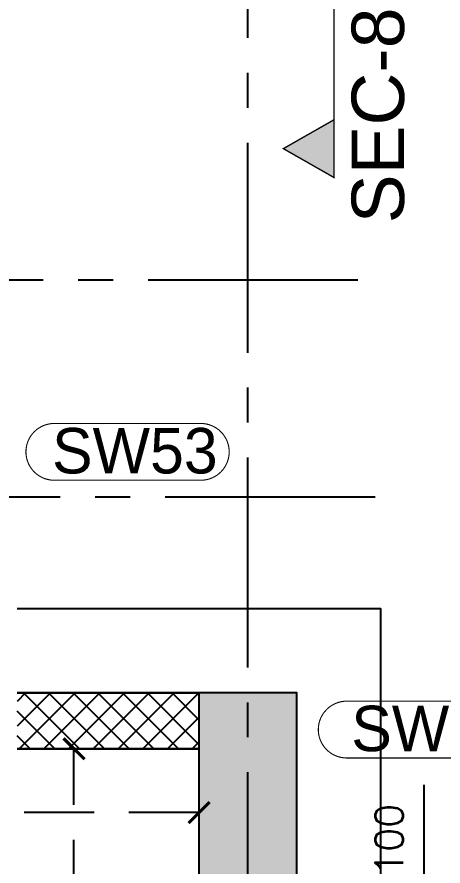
# Model space of a CAD drawing. Header units: millimetres. Extents: x 1124992 to 1258557, y -5767803 to -5695799.
# Drawn here: x 1216152 to 1217674, y -5723894 to -5720859 of the extents above; entities that cross this region are included whole.
import ezdxf

# ---------------------------------------------------------------- set-up
doc = ezdxf.new("R2010")
doc.units = ezdxf.units.MM
doc.header["$LTSCALE"] = 1000
doc.header["$MEASUREMENT"] = 0
for name, pattern in [('$1$AUDIT_D_120904163729-0', [0]), ('$36$HIDDEN', [0.375, 0.25, -0.125]), ('2BHK-A - FRONT$0$AUDIT_D_120904163729-0', [0]), ('AUDIT_D_120904163729-0', [0]), ('T8(T9 IS SIMILAR) - 1st FLOOR ELEVATION$0$AUDIT_D_120904163729-0', [0]), ('T8(T9 IS SIMILAR) - DIMENSION & TEXTING$0$HIDDEN', [0.375, 0.25, -0.125]), ('T8(T9 IS SIMILAR) - TYPICAL FLOOR ELEVATION$0$AUDIT_D_120904163729-0', [0]), ('T8(T9 IS SIMILAR) - TYPICAL FLOOR ELEVATION$0$HIDDEN', [0.375, 0.25, -0.125]), ('T8_PROFILE SECTIONS$0$HIDDEN', [0.375, 0.25, -0.125]), ('T8_PROFILE SECTIONS$0$PHANTOM2', [1.25, 0.625, -0.125, 0.125, -0.125, 0.125, -0.125]), ('T8_REFUGE COLUMNS$0$CENTER2', [1.125, 0.75, -0.125, 0.125, -0.125])]:
    doc.linetypes.add(name, pattern=pattern)
doc.layers.get('0').update_dxf_attribs({"linetype": 'AUDIT_D_120904163729-0'})
for name, color, linetype in [('$0$A-HATCH -160', 251, '$1$AUDIT_D_120904163729-0'), ('$21$A-DIMENSIONS', 2, '$36$HIDDEN'), ('2BHK-A - FRONT$0$A-HATCH -160', 251, '2BHK-A - FRONT$0$AUDIT_D_120904163729-0'), ('A_dim', 1, 'Continuous'), ('T8(T9 IS SIMILAR) - 1st FLOOR ELEVATION$0$A-WALL-FEATURES', 110, 'T8(T9 IS SIMILAR) - 1st FLOOR ELEVATION$0$AUDIT_D_120904163729-0'), ('T8(T9 IS SIMILAR) - DIMENSION & TEXTING$0$A-DIMENSIONS', 2, 'T8(T9 IS SIMILAR) - DIMENSION & TEXTING$0$HIDDEN'), ('T8(T9 IS SIMILAR) - TYPICAL FLOOR ELEVATION$0$A-DIM', 1, 'T8(T9 IS SIMILAR) - TYPICAL FLOOR ELEVATION$0$AUDIT_D_120904163729-0'), ('T8_PROFILE SECTIONS$0$A-PROFILE SECTIONS', 81, 'T8_PROFILE SECTIONS$0$PHANTOM2'), ('T8_REFUGE COLUMNS$0$A-CENTERLINE', 193, 'T8_REFUGE COLUMNS$0$CENTER2'), ('T8_REFUGE COLUMNS$0$A-RCC COLS', 3, 'Continuous'), ('T8_TYPICAL COLUMNS$0$A-RCC COLS', 3, 'Continuous')]:
    doc.layers.add(name, color=color, linetype=linetype)
for name, color, linetype, lineweight in [('2BHK-A - FRONT$0$A-WALL- 160', 6, 'Continuous', 30), ('T8(T9 IS SIMILAR)$0$D&W', 8, 'Continuous', 25), ('T8_REFUGE COLUMNS$0$A-COLUMN NO size reduce', 81, 'Continuous', 25)]:
    doc.layers.add(name, color=color, linetype=linetype, lineweight=lineweight)
doc.layers.add('T8_REFUGE COLUMNS$1$COL-HATCH', color=7, linetype='Continuous', lineweight=25, true_color=0xa3a3a3)
doc.styles.add('T8(T9 IS SIMILAR) - DIMENSION & TEXTING$0$Romans 1', font='romans.shx', dxfattribs={"height": 100})
doc.styles.add('T8(T9 IS SIMILAR) - TYPICAL FLOOR ELEVATION$0$Romans 1', font='romans.shx', dxfattribs={"height": 100})
doc.styles.add('T8_PROFILE SECTIONS$0$arial', font='sanss___.ttf')
doc.styles.add('T8_REFUGE COLUMNS$0$STANDARD', font='GOTHIC.TTF')
doc.dimstyles.new('T8(T9 IS SIMILAR) - DIMENSION & TEXTING$0$ALPINE S', dxfattribs={"dimscale": 0, "dimtxt": 100, "dimasz": 75, "dimexe": 0, "dimexo": 0, "dimgap": 75, "dimtad": 1, "dimdec": 0, "dimzin": 0, "dimdsep": 46, "dimtxsty": 'T8(T9 IS SIMILAR) - DIMENSION & TEXTING$0$Romans 1', "dimblk": 'T8(T9 IS SIMILAR) - DIMENSION & TEXTING$0$_ArchTick', "dimcen": 0.09, "dimclrd": 256, "dimclre": 256, "dimclrt": 7, "dimadec": 0, "dimazin": 0, "dimtfac": 1, "dimtdec": 0, "dimtofl": 0, "dimtmove": 1, "dimatfit": 0, "dimldrblk": 'T8(T9 IS SIMILAR) - DIMENSION & TEXTING$0$_Open90', "dimfxl": 1, "dimtolj": 1, "dimtzin": 0, "dimarcsym": 0})
doc.dimstyles.new('T8(T9 IS SIMILAR) - TYPICAL FLOOR ELEVATION$0$ALPINE S', dxfattribs={"dimscale": 0, "dimtxt": 100, "dimasz": 75, "dimexe": 0, "dimexo": 0, "dimgap": 75, "dimtad": 1, "dimdec": 0, "dimzin": 0, "dimdsep": 46, "dimtxsty": 'T8(T9 IS SIMILAR) - TYPICAL FLOOR ELEVATION$0$Romans 1', "dimblk": 'T8(T9 IS SIMILAR) - TYPICAL FLOOR ELEVATION$0$_ArchTick', "dimcen": 0.09, "dimclrd": 256, "dimclre": 256, "dimclrt": 7, "dimadec": 0, "dimazin": 0, "dimtfac": 1, "dimtdec": 0, "dimtofl": 0, "dimtmove": 1, "dimatfit": 0, "dimldrblk": 'T8(T9 IS SIMILAR) - TYPICAL FLOOR ELEVATION$0$_Open90', "dimfxl": 1, "dimtolj": 1, "dimtzin": 0, "dimarcsym": 0})

# ---------------------------------------------------------------- blocks, each defined once
blk = doc.blocks.new('T8(T9 IS SIMILAR) - DIMENSION & TEXTING$0$_ArchTick')
at = {"color": 0, "linetype": 'ByBlock', "const_width": 0.15}
blk.add_lwpolyline([(-0.5, -0.5), (0.5, 0.5)], dxfattribs=at)
blk = doc.blocks.new('*D463')
at = {"layer": 'T8(T9 IS SIMILAR) - DIMENSION & TEXTING$0$A-DIMENSIONS', "linetype": 'T8(T9 IS SIMILAR) - DIMENSION & TEXTING$0$HIDDEN', "lineweight": -2, "transparency": 16777216}
for p, q in [((1216152.2, -5723474.4), (1216355.8, -5723474.4)), ((1216223.8, -5727424.6), (1216355.8, -5727424.6))]:
    blk.add_line(p, q, dxfattribs=at)
at = {"layer": 'T8(T9 IS SIMILAR) - DIMENSION & TEXTING$0$A-DIMENSIONS', "lineweight": -2, "transparency": 16777216}
blk.add_line((1216355.8, -5727424.6), (1216355.8, -5723474.4), dxfattribs=at)
at = {"layer": 'T8(T9 IS SIMILAR) - DIMENSION & TEXTING$0$A-DIMENSIONS', "linetype": 'ByBlock', "lineweight": -2, "transparency": 16777216, "xscale": 75, "yscale": 75, "zscale": 75}
for p, rotation in [((1216355.8, -5723474.4), 90), ((1216355.8, -5727424.6), 270)]:
    blk.add_blockref('T8(T9 IS SIMILAR) - DIMENSION & TEXTING$0$_ArchTick', p, dxfattribs=dict(at, rotation=rotation))
at = {"layer": 'T8(T9 IS SIMILAR) - DIMENSION & TEXTING$0$A-DIMENSIONS', "color": 7, "linetype": 'ByBlock', "transparency": 16777216, "insert": (1216230.8, -5725449.5), "char_height": 100, "attachment_point": 5, "rotation": 90, "style": 'T8(T9 IS SIMILAR) - DIMENSION & TEXTING$0$Romans 1'}
blk.add_mtext('\\A1;3950', dxfattribs=at)
blk = doc.blocks.new('T8(T9 IS SIMILAR) - DIMENSION & TEXTING$0$_Open90')
at = {"color": 0, "linetype": 'ByBlock', "lineweight": -2}
for p, q in [((-0.5, 0.5), (0, 0)), ((0, 0), (-1, 0)), ((0, 0), (-0.5, -0.5))]:
    blk.add_line(p, q, dxfattribs=at)
blk = doc.blocks.new('*D464')
at = {"layer": 'T8(T9 IS SIMILAR) - DIMENSION & TEXTING$0$A-DIMENSIONS', "linetype": 'T8(T9 IS SIMILAR) - DIMENSION & TEXTING$0$HIDDEN', "lineweight": -2, "transparency": 16777216}
for p, q in [((1214202.2, -5723474), (1214202.2, -5723702.6)), ((1216802.3, -5723474.9), (1216802.3, -5723702.6))]:
    blk.add_line(p, q, dxfattribs=at)
at = {"layer": 'T8(T9 IS SIMILAR) - DIMENSION & TEXTING$0$A-DIMENSIONS', "lineweight": -2, "transparency": 16777216}
blk.add_line((1216802.3, -5723702.6), (1214202.2, -5723702.6), dxfattribs=at)
at = {"layer": 'T8(T9 IS SIMILAR) - DIMENSION & TEXTING$0$A-DIMENSIONS', "linetype": 'ByBlock', "lineweight": -2, "transparency": 16777216, "xscale": 75, "yscale": 75, "zscale": 75, "rotation": 180}
blk.add_blockref('T8(T9 IS SIMILAR) - DIMENSION & TEXTING$0$_ArchTick', (1214202.2, -5723702.6), dxfattribs=at)
at = {"layer": 'T8(T9 IS SIMILAR) - DIMENSION & TEXTING$0$A-DIMENSIONS', "linetype": 'ByBlock', "lineweight": -2, "transparency": 16777216, "xscale": 75, "yscale": 75, "zscale": 75}
blk.add_blockref('T8(T9 IS SIMILAR) - DIMENSION & TEXTING$0$_ArchTick', (1216802.3, -5723702.6), dxfattribs=at)
at = {"layer": 'T8(T9 IS SIMILAR) - DIMENSION & TEXTING$0$A-DIMENSIONS', "color": 7, "linetype": 'ByBlock', "transparency": 16777216, "insert": (1215502.2, -5723577.6), "char_height": 100, "attachment_point": 5, "style": 'T8(T9 IS SIMILAR) - DIMENSION & TEXTING$0$Romans 1'}
blk.add_mtext('\\A1;2600', dxfattribs=at)
blk = doc.blocks.new('T8_REFUGE COLUMNS')
at = {"layer": 'T8_REFUGE COLUMNS$1$COL-HATCH', "linetype": 'ByBlock'}
h = blk.add_hatch(color=256, dxfattribs=at)
h.dxf.hatch_style = 1
h.paths.add_polyline_path([(1216802.1, -5724124.9), (1217152.1, -5724124.9), (1217152.1, -5723274.9), (1216802.1, -5723274.9)])
at = {"layer": 'T8_REFUGE COLUMNS$0$A-CENTERLINE'}
for p, q in [((1216977.1, -5728808.5), (1216977.1, -5698299.6)), ((1217370.3, -5721799.9), (1182156.9, -5721799.9)), ((1217431.8, -5722574.9), (1182156.9, -5722574.9))]:
    blk.add_line(p, q, dxfattribs=at)
at = {"layer": 'T8_REFUGE COLUMNS$0$A-COLUMN NO size reduce', "linetype": 'ByBlock', "const_width": 3.9}
for points in [[(1216285.6, -5722514.6, -1), (1216285.6, -5722311.5), (1216808.7, -5722311.5, -1), (1216808.7, -5722514.6)], [(1217330.2, -5723507.4, -1), (1217330.2, -5723304.2), (1217930.4, -5723304.2, -1), (1217930.4, -5723507.4)]]:
    blk.add_lwpolyline(points, format="xyb", close=True, dxfattribs=at)
at = {"layer": 'T8_REFUGE COLUMNS$0$A-RCC COLS', "linetype": 'ByBlock'}
blk.add_lwpolyline([(1216802.1, -5724124.9), (1217152.1, -5724124.9), (1217152.1, -5723274.9), (1216802.1, -5723274.9)], close=True, dxfattribs=at)
at = {"layer": 'T8_REFUGE COLUMNS$0$A-COLUMN NO size reduce', "linetype": 'ByBlock', "char_height": 162.5, "attachment_point": 1, "style": 'T8_REFUGE COLUMNS$0$STANDARD'}
for s, insert in [('SW53', (1216277.4, -5722327.7)), ('SW55', (1217346.4, -5723320.5))]:
    blk.add_mtext_dynamic_manual_height_columns(s, width=444.685, gutter_width=500, heights=[0], dxfattribs=dict(at, insert=insert))
blk = doc.blocks.new('T8_TYPICAL COLUMNS')
at = {"layer": 'T8_TYPICAL COLUMNS$0$A-RCC COLS', "linetype": 'ByBlock'}
blk.add_blockref('T8_REFUGE COLUMNS', (0, 0), dxfattribs=at)
blk = doc.blocks.new('2BHK-A - FRONT')
at = {"layer": '2BHK-A - FRONT$0$A-HATCH -160', "linetype": 'ByBlock'}
h = blk.add_hatch(dxfattribs=at)
h.set_pattern_fill('ANSI37', color=256, scale=500)
h.paths.add_polyline_path([(1141249.5, -5727584.8), (1141049.5, -5727584.8), (1141049.5, -5726519.5), (1141249.5, -5726519.5)])
h.paths.add_polyline_path([(1141249.5, -5723474.2), (1141899.2, -5723474.2), (1141899.2, -5723274.2), (1141249.5, -5723274.2)])
h.paths.add_polyline_path([(1147999.5, -5728684.2), (1148199.5, -5728684.2), (1148199.5, -5727609.8), (1147999.5, -5727609.8)])
at = {"layer": '2BHK-A - FRONT$0$A-WALL- 160', "linetype": 'ByBlock'}
for p, q in [((1141249.5, -5723274.6), (1141899.2, -5723274.6)), ((1141249.5, -5723474.6), (1141899.5, -5723474.6))]:
    blk.add_line(p, q, dxfattribs=at)
blk = doc.blocks.new('T8(T9 IS SIMILAR) - TYPICAL FLOOR ELEVATION$0$_ArchTick')
at = {"color": 0, "linetype": 'ByBlock', "const_width": 0.15}
blk.add_lwpolyline([(-0.5, -0.5), (0.5, 0.5)], dxfattribs=at)
blk = doc.blocks.new('*D739')
at = {"layer": 'T8(T9 IS SIMILAR) - TYPICAL FLOOR ELEVATION$0$A-DIM', "lineweight": -2, "transparency": 16777216}
for p, q in [((1217606.9, -5723996.1), (1217606.9, -5723603.3)), ((1217344.4, -5724024.9), (1217344.4, -5723949.9)), ((1217344.4, -5724074.9), (1217606.9, -5723996.1)), ((1217344.4, -5724024.9), (1217344.4, -5724124.9)), ((1217344.4, -5724124.9), (1217344.4, -5724199.9))]:
    blk.add_line(p, q, dxfattribs=at)
at = {"layer": 'T8(T9 IS SIMILAR) - TYPICAL FLOOR ELEVATION$0$A-DIM', "linetype": 'T8(T9 IS SIMILAR) - TYPICAL FLOOR ELEVATION$0$HIDDEN', "lineweight": -2, "transparency": 16777216}
for p, q in [((1217252.5, -5724024.9), (1217344.4, -5724024.9)), ((1217252.5, -5724124.9), (1217344.4, -5724124.9))]:
    blk.add_line(p, q, dxfattribs=at)
at = {"layer": 'T8(T9 IS SIMILAR) - TYPICAL FLOOR ELEVATION$0$A-DIM', "linetype": 'ByBlock', "lineweight": -2, "transparency": 16777216, "xscale": 75, "yscale": 75, "zscale": 75}
for p, rotation in [((1217344.4, -5724024.9), 270), ((1217344.4, -5724124.9), 90)]:
    blk.add_blockref('T8(T9 IS SIMILAR) - TYPICAL FLOOR ELEVATION$0$_ArchTick', p, dxfattribs=dict(at, rotation=rotation))
at = {"layer": 'T8(T9 IS SIMILAR) - TYPICAL FLOOR ELEVATION$0$A-DIM', "color": 7, "linetype": 'ByBlock', "transparency": 16777216, "insert": (1217481.9, -5723799.7), "char_height": 100, "attachment_point": 5, "rotation": 90, "style": 'T8(T9 IS SIMILAR) - TYPICAL FLOOR ELEVATION$0$Romans 1'}
blk.add_mtext('\\A1;100', dxfattribs=at)
blk = doc.blocks.new('T8(T9 IS SIMILAR) - TYPICAL FLOOR ELEVATION$0$_Open90')
at = {"color": 0, "linetype": 'ByBlock', "lineweight": -2}
for p, q in [((-0.5, 0.5), (0, 0)), ((0, 0), (-1, 0)), ((0, 0), (-0.5, -0.5))]:
    blk.add_line(p, q, dxfattribs=at)
blk = doc.blocks.new('T8_PROFILE SECTIONS$0$MH')
at = {"layer": 'T8_PROFILE SECTIONS$0$A-PROFILE SECTIONS', "linetype": 'T8_PROFILE SECTIONS$0$HIDDEN', "ltscale": 2}
h = blk.add_hatch(color=256, dxfattribs=at)
h.dxf.hatch_style = 1
h.paths.add_polyline_path([(1140339.1, -5697424.8), (1140519.9, -5697528.1), (1140339.1, -5697631.3)])
at = {"layer": 'T8_PROFILE SECTIONS$0$A-PROFILE SECTIONS', "linetype": 'T8_PROFILE SECTIONS$0$HIDDEN', "ltscale": 2, "const_width": 5}
blk.add_lwpolyline([(1140339.1, -5697424.8), (1140339.1, -5697424.8), (1140519.9, -5697528.1), (1140339.1, -5697631.3)], close=True, dxfattribs=at)
blk.add_lwpolyline([(1140339.1, -5697424.8), (1140339.1, -5700565.7)], dxfattribs=at)
blk = doc.blocks.new('PROFILE SECTION LINE T9')
at = {"layer": 'T8_PROFILE SECTIONS$0$A-PROFILE SECTIONS', "linetype": 'ByBlock', "rotation": 180}
blk.add_blockref('T8_PROFILE SECTIONS$0$MH', (1171905.6, -5707241.5, 0), dxfattribs=at)
at = {"layer": 'T8_PROFILE SECTIONS$0$A-PROFILE SECTIONS', "linetype": 'ByBlock', "insert": (31819.6, -9208.9, 0), "char_height": 187.5, "attachment_point": 9, "rotation": 90, "style": 'T8_PROFILE SECTIONS$0$arial'}
blk.add_mtext_dynamic_manual_height_columns('SEC-8', width=301.334, gutter_width=500, heights=[0], dxfattribs=at)
blk = doc.blocks.new('T8(T9 IS SIMILAR) - 1st FLOOR ELEVATION')
at = {"layer": 'T8(T9 IS SIMILAR) - 1st FLOOR ELEVATION$0$A-WALL-FEATURES', "color": 5, "linetype": 'T8(T9 IS SIMILAR) - 1st FLOOR ELEVATION$0$AUDIT_D_120904163729-0', "ltscale": 0.5}
blk.add_lwpolyline([(1213403.9, -5728184.6), (1217451.9, -5728184.7), (1217451.9, -5722974), (1216152.2, -5722974)], dxfattribs=at)
blk = doc.blocks.new('T8(T9 IS SIMILAR) - DIMENSION & TEXTING')
at = {"layer": 'T8(T9 IS SIMILAR) - DIMENSION & TEXTING$0$A-DIMENSIONS', "linetype": 'ByBlock'}
for base, p1, p2, angle, picture, middle in [((1216355.8, -5723474.4), (1216223.8, -5727424.6), (1216152.2, -5723474.4, -0.7), 90, '*D463', (1216230.8, -5725449.5)), ((1214202.2, -5723702.6), (1216802.3, -5723474.9), (1214202.2, -5723474), 180, '*D464', (1215502.2, -5723577.6))]:
    dim = blk.add_linear_dim(base=base, p1=p1, p2=p2, angle=angle, dimstyle='T8(T9 IS SIMILAR) - DIMENSION & TEXTING$0$ALPINE S', override={"dimscale": 1, "dimfxl": 5, "dimarcsym": 1}, dxfattribs=at)
    dim.commit()
    dim.dimension.update_dxf_attribs({"geometry": picture, "text_midpoint": middle})
blk = doc.blocks.new('T8(T9 IS SIMILAR) - TYPICAL FLOOR ELEVATION')
at = {"layer": 'T8(T9 IS SIMILAR) - TYPICAL FLOOR ELEVATION$0$A-DIM', "linetype": 'ByBlock'}
dim = blk.add_linear_dim(base=(1217344.4, -5724124.9), p1=(1217252.5, -5724024.9), p2=(1217252.5, -5724124.9), angle=90, dimstyle='T8(T9 IS SIMILAR) - TYPICAL FLOOR ELEVATION$0$ALPINE S', override={"dimscale": 1, "dimfxl": 5, "dimarcsym": 1}, dxfattribs=at)
dim.commit()
dim.dimension.update_dxf_attribs({"geometry": '*D739', "text_midpoint": (1217481.9, -5723921.1)})
blk = doc.blocks.new('T8(T9 IS SIMILAR)')
at = {"layer": 'T8(T9 IS SIMILAR)$0$D&W', "linetype": 'ByBlock', "xscale": -1}
blk.add_blockref('2BHK-A - FRONT', (2358051.8, -0.4), dxfattribs=at)
at = {"layer": 'T8(T9 IS SIMILAR)$0$D&W', "linetype": 'ByBlock'}
blk.add_blockref('T8(T9 IS SIMILAR) - TYPICAL FLOOR ELEVATION', (0, 0), dxfattribs=at)
blk.add_blockref('T8_TYPICAL COLUMNS', (0, 0), dxfattribs=at)

msp = doc.modelspace()

# ---------------------------------------------------------------- block references
at = {"layer": '$21$A-DIMENSIONS', "linetype": 'ByBlock'}
msp.add_blockref('T8(T9 IS SIMILAR)', (0, 0), dxfattribs=at)

# ---------------------------------------------------------------- next in the draw order: block references
at = {"layer": '$0$A-HATCH -160', "linetype": 'ByBlock'}
msp.add_blockref('T8(T9 IS SIMILAR) - DIMENSION & TEXTING', (0, 0), dxfattribs=at)

# ---------------------------------------------------------------- next in the draw order: block references
at = {"layer": 'A_dim', "linetype": 'ByBlock'}
msp.add_blockref('T8(T9 IS SIMILAR) - 1st FLOOR ELEVATION', (0, 0), dxfattribs=at)
at = {"layer": 'T8_PROFILE SECTIONS$0$A-PROFILE SECTIONS', "linetype": 'ByBlock'}
msp.add_blockref('PROFILE SECTION LINE T9', (1185718.17, -5711615.765, -0.024), dxfattribs=at)

doc.saveas('drawing.dxf')
